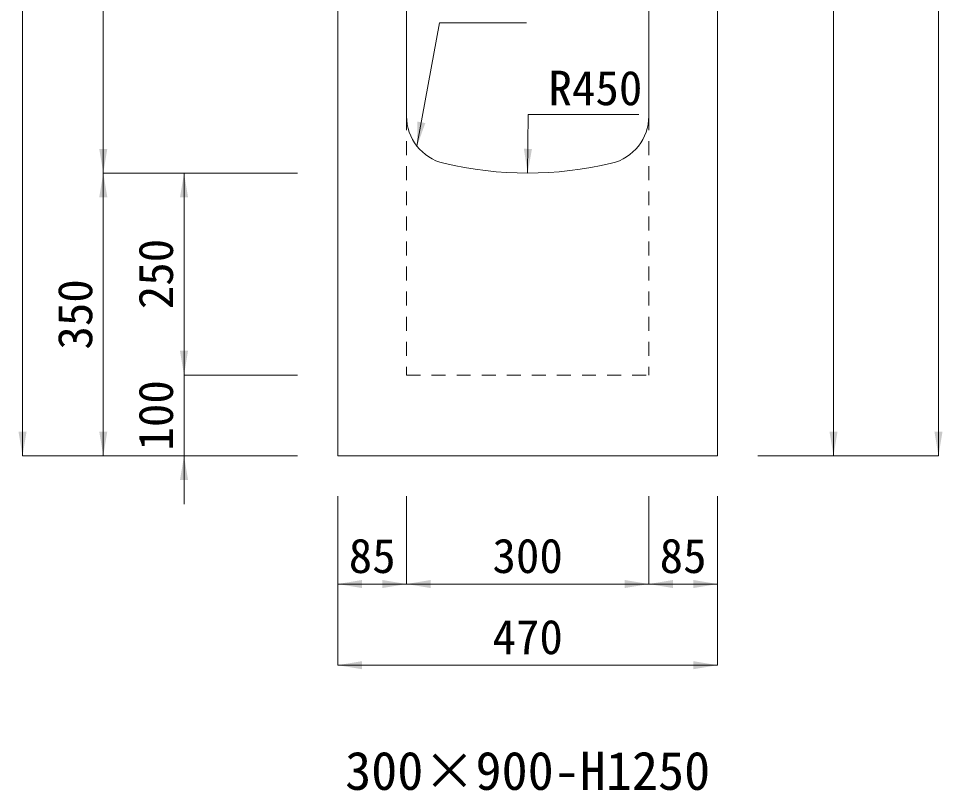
# Model space of a CAD drawing. Units: millimetres at full size. Extents: x -1934 to 78146, y -143454 to -112471.
# Drawn here: x 32994 to 34139, y -138936 to -137980 of the extents above; entities that cross this region are included whole.
import ezdxf
from ezdxf.enums import TextEntityAlignment as Align

# ---------------------------------------------------------------- set-up
doc = ezdxf.new("R2010")
doc.units = ezdxf.units.MM
doc.header["$LTSCALE"] = 23
doc.linetypes.add('USER3', pattern=[1.35, 0.75, -0.6])
for name, color, linetype, lineweight in [('0_2', 7, 'Continuous', 13), ('寸法線', 7, 'Continuous', 13), ('引出線', 4, 'Continuous', 13), ('本体', 2, 'Continuous', 13)]:
    doc.layers.add(name, color=color, linetype=linetype, lineweight=lineweight)
doc.styles.add('ＭＳ ゴシック', font='')
doc.styles.get('ＭＳ ゴシック').set_extended_font_data('MS Gothic')

# ---------------------------------------------------------------- blocks, each defined once
blk = doc.blocks.new('filled_arrow')
at = {"color": 0, "linetype": 'Continuous', "lineweight": -2}
blk.add_solid([(7.5, 1.25), (0, 0), (7.5, -1.25)], dxfattribs=at)

msp = doc.modelspace()

# ---------------------------------------------------------------- linework, layer by layer
at = {"layer": '寸法線'}
for p, q in [((32999.26, -138521.32), (32999.26, -137191.32)), ((34133.58, -138521.32), (34133.58, -137181.32)), ((33099.26, -137271.32), (33099.26, -138171.32)), ((34003.58, -138521.32), (34003.58, -137271.32)), ((33099.26, -138521.32), (33099.26, -138171.32)), ((33339.82, -138171.32), (33099.26, -138171.32)), ((33339.82, -138171.32), (33099.26, -138171.32)), ((33199.26, -138171.32), (33199.26, -138421.32)), ((33339.82, -138171.32), (33199.26, -138171.32)), ((33199.25, -138361.32), (33199.25, -138581.32)), ((33339.82, -138421.32), (33199.25, -138421.32)), ((33339.82, -138421.32), (33199.26, -138421.32)), ((33339.82, -138521.32), (32999.26, -138521.32)), ((33339.82, -138521.32), (33099.26, -138521.32)), ((33339.82, -138521.32), (33199.25, -138521.32)), ((33909.82, -138521.32), (34003.58, -138521.32)), ((33909.82, -138521.32), (34133.58, -138521.32)), ((33389.82, -138571.32), (33389.82, -138680.12)), ((33389.82, -138571.32), (33389.82, -138780.59)), ((33474.82, -138571.32), (33474.82, -138680.12)), ((33474.82, -138571.32), (33474.82, -138680.12)), ((33774.82, -138571.32), (33774.82, -138680.12)), ((33774.82, -138571.32), (33774.82, -138680.12)), ((33859.82, -138571.32), (33859.82, -138680.12)), ((33859.82, -138571.32), (33859.82, -138780.59)), ((33389.82, -138680.12), (33474.82, -138680.12)), ((33474.82, -138680.12), (33774.82, -138680.12)), ((33774.82, -138680.12), (33859.82, -138680.12)), ((33389.82, -138780.59), (33859.82, -138780.59))]:
    msp.add_line(p, q, dxfattribs=at)
at = {"layer": '引出線'}
for points in [[(33487.76, -138138.01), (33515.74, -137985.22), (33623.44, -137985.22)], [(33624.82, -138171.32), (33625.61, -138098.6), (33762.54, -138098.6)]]:
    msp.add_lwpolyline(points, dxfattribs=at)
at = {"layer": '本体', "lineweight": 20}
for p, q in [((33389.82, -137271.32), (33389.82, -138521.32)), ((33474.82, -138100.79), (33474.82, -137271.32)), ((33774.82, -138100.79), (33774.82, -137271.32)), ((33859.82, -138521.32), (33859.82, -137271.32)), ((33389.82, -138521.32), (33859.82, -138521.32))]:
    msp.add_line(p, q, dxfattribs=at)
at = {"layer": '本体', "linetype": 'USER3', "lineweight": 9}
for p, q in [((33474.82, -138100.79), (33474.82, -138421.32)), ((33774.82, -138100.79), (33774.82, -138421.32)), ((33474.82, -138421.32), (33774.82, -138421.32))]:
    msp.add_line(p, q, dxfattribs=at)
at = {"layer": '本体', "lineweight": 20}
for centre, radius, start, end in [((33534.82, -138100.79), 60, 180, 256.65776), ((33714.82, -138100.79), 60, 283.34229, 0), ((33624.82, -137721.32), 450, 256.65776, 283.34229)]:
    msp.add_arc(centre, radius, start, end, dxfattribs=at)

# ---------------------------------------------------------------- block references
at = {"layer": '寸法線', "xscale": 4, "yscale": 4}
for p, rotation in [((33099.26, -138171.32), 90), ((33099.26, -138171.32), 270), ((33199.26, -138171.32), 270), ((33199.25, -138421.32), 90), ((33199.26, -138421.32), 90), ((32999.26, -138521.32), 90), ((33099.26, -138521.32), 90), ((34003.58, -138521.32), 90), ((34133.58, -138521.32), 90), ((33199.25, -138521.32), 270), ((33474.82, -138680.12), 180), ((33774.82, -138680.12), 180), ((33859.82, -138680.12), 180), ((33859.82, -138780.59), 180)]:
    msp.add_blockref('filled_arrow', p, dxfattribs=dict(at, rotation=rotation))
for p in [(33389.82, -138680.12), (33474.82, -138680.12), (33774.82, -138680.12), (33389.82, -138780.59)]:
    msp.add_blockref('filled_arrow', p, dxfattribs=at)
at = {"layer": '引出線', "xscale": 4, "yscale": 4}
for p, rotation in [((33487.76, -138138.01), 79.6), ((33624.82, -138171.32), 89.4)]:
    msp.add_blockref('filled_arrow', p, dxfattribs=dict(at, rotation=rotation))

# ---------------------------------------------------------------- texts
at = {"layer": '0_2', "style": 'ＭＳ ゴシック'}
msp.add_text('300×900-H1250', height=47.47, dxfattribs=at).set_placement((33624.82, -138911.24), align=Align.MIDDLE_CENTER)
at = {"layer": '寸法線', "style": 'ＭＳ ゴシック'}
for s, p in [('250', (33164.26, -138296.32)), ('350', (33064.26, -138346.32)), ('100', (33164.25, -138471.32))]:
    msp.add_text(s, height=42.72, rotation=90, dxfattribs=at).set_placement(p, align=Align.MIDDLE_CENTER)
for s, p in [('85', (33432.32, -138645.12)), ('300', (33624.82, -138645.12)), ('85', (33817.32, -138645.12)), ('470', (33624.82, -138745.59))]:
    msp.add_text(s, height=42.72, dxfattribs=at).set_placement(p, align=Align.MIDDLE_CENTER)
at = {"layer": '引出線', "style": 'ＭＳ ゴシック'}
msp.add_text('R450', height=42.72, dxfattribs=at).set_placement((33650.61, -138044.6), align=Align.TOP_LEFT)

doc.saveas('drawing.dxf')
